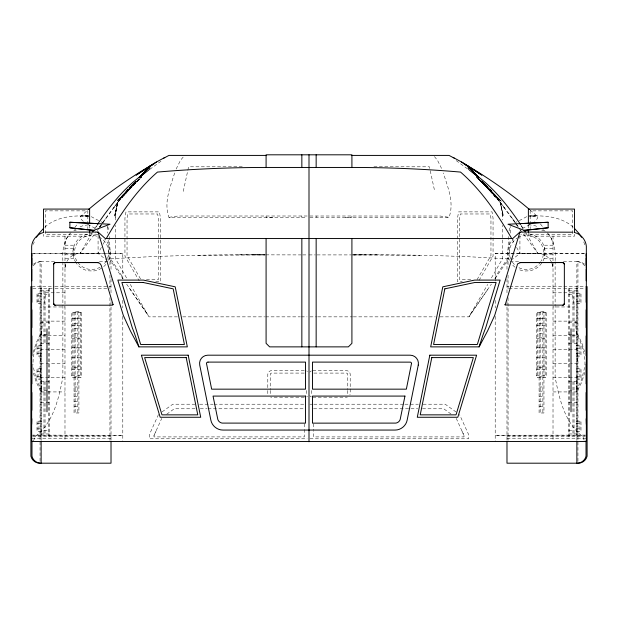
<?xml version="1.0" encoding="UTF-8"?>
<svg xmlns="http://www.w3.org/2000/svg" width="618" height="618" viewBox="0 0 618 618"><rect width="100%" height="100%" fill="white"/><g stroke="black" fill="none" stroke-linecap="round" stroke-linejoin="round"><path stroke-width="0.46" stroke-dasharray="3.09 2.32" d="M494.887 278.602L497.861 272.901L507.502 258.672L507.872 251.526M507.926 250.39L508.645 236.547M495.203 278.517L508.776 258.672L509.873 239.722M510.259 233.086L510.638 226.451M584.945 364.914C585.416 354.006 581.7 343.16 576.262 333.805M115.442 220L115.821 213.82M64.983 244.102L66.481 238.486L69.834 233.782M64.983 267.656L66.095 263.09M64.983 267.455L65.755 263.871M584.643 367.416L581.638 379.63L576.262 391.001M309.896 217.327L449.062 217.327C454.446 202.248 447.756 187.339 443.353 172.97M117.111 205.23L114.909 216.084L117.327 204.257L114.639 215.458L117.907 202.38L125.809 191.526M183.268 191.41L188.598 166.806L244.079 166.806M33.187 352.438L36.176 342.82L40.664 333.805M584.813 372.376L581.824 381.986L577.336 391.001M509.101 230.977L510.213 226.636M33.364 244.319L34.229 241.932M174.647 172.97C170.244 187.339 163.554 202.248 168.938 217.327L307.216 217.327M176.161 169.023L180.479 160.356L183.585 156.563M33.55 440.889L35.095 436.648C53.387 422.843 58.756 398.51 62.874 377.181L62.874 261.708M158.502 414.477L149.409 434.508L149.409 438.788L307.076 438.788M304.419 429.41L304.419 436.911L153.99 436.911L153.99 435.497L156.014 431.04M153.99 435.497L161.777 418.34M101.337 247.401L98.077 253.411L80.185 253.272C74.43 253.419 68.953 256.964 66.481 262.163M103.005 244.311L105.717 239.537M97.675 224.404L94.971 228.838M41.738 333.805C36.3 343.16 32.584 354.006 33.055 364.914M477.057 279.645L490.962 255.566L490.962 218.278L490.252 213.975L460.34 213.975L459.63 218.278L459.63 279.645L471.557 279.645M479.05 280.379L493.056 256.13L493.056 218.108L492.028 211.881L458.564 211.881L457.536 218.108L457.536 281.738L462.249 281.738M440.062 316.856L468.969 316.856L487.702 284.404M491.441 277.93L502.558 258.672L502.558 225.338M91.703 233.457L80.185 253.272L96.091 232.167M94.6 228.93L97.018 225.161M470.414 314.361L488.529 288.266M468.969 316.856L491.341 284.156M99.683 226.976L101.738 224.01M99.761 226.883L101.329 224.62M101.854 223.863L105.523 218.579M97.227 230.607L98.926 228.274M99.49 227.494L102.325 223.6M102.889 222.82L120.464 198.687L113.457 207.972M33.202 265.755L36.168 262.897L40.093 261.646M70.993 232.685C63.546 240.023 62.202 250.808 62.874 260.757M74.809 227.455L77.559 223.979M126.79 190.298L127.772 189.077M126.242 192.754L121.499 197.976L139.251 179.081M135.636 181.584L118.965 199.714L135.636 181.63M134.817 182.449L118.602 199.962L136.114 181.205M135.96 181.313L118.239 200.209L135.96 181.584M135.319 183.098L121.136 198.224L141.761 176.702L117.15 200.958L138.872 179.096M135.798 181.692L117.876 200.456L137.126 180.479M135.929 181.669L117.513 200.711L138.996 179.019M139.089 179.313L116.787 201.205L140.216 178.247M139.761 178.648L141.785 176.663M83.314 221.306A369.131 29.772 10.8 0 1 80.185 216.74L87.856 210.081M33.442 264.156L36.98 262.047L41.128 261.623L41.128 440.263M44.728 227.269C57.026 216.115 74.477 215.342 90.236 216.045M73.866 230.475L76.74 228.274M149.741 169.394L161.831 160.595M162.101 411.889L172.793 404.203L194.855 404.203M166.706 414.222L174.268 408.784L195.473 408.784M526.721 216.671L519.305 220.611M516.918 221.754L515.443 222.449M80.085 226.891L83.43 225.5L89.71 224.674M74.616 230.614L76.423 229.973M80.185 216.74L88.853 216.03L83.268 215.867L88.49 215.999M168.938 217.327L177.938 216.006L307.216 216.006M535.968 215.867L529.51 215.999M529.147 216.03L535.35 215.867L531.573 216.068L537.815 216.74A369.131 29.772 -10.8 0 1 534.686 221.306M529.433 215.999C544.674 215.358 561.422 216.532 573.272 227.269M198.077 255.273L265.13 254.91L252.445 254.825M551.519 262.163C549.047 256.964 543.57 253.419 537.815 253.272L519.923 253.411L512.716 259.073L473.481 256.98A485.601 100.07 -0.5 0 0 352.824 254.902L365.555 254.825M345.153 217.327L351.912 217.289L351.912 216.006M351.912 254.91L379.189 254.817M31.703 253.589L122.797 253.411L122.797 281.005M585.385 435.095L495.203 435.273L585.385 435.273M373.921 166.806L429.402 166.806L434.732 191.41M309.896 216.006L440.062 216.006L449.062 217.327M87.833 234.384L45.276 234.384L45.276 210.862L87.833 210.862L87.833 228.737M530.167 234.384L572.724 234.384L572.724 210.862L530.167 210.862L530.167 228.737M64.983 245.199L73.743 245.199L73.743 258.239L64.983 258.239M553.017 245.199L544.257 245.199L544.257 258.239L553.017 258.239M64.983 248.645L73.743 248.645M544.257 248.645L553.017 248.645M33.581 253.411L122.797 253.411M495.203 281.005L495.203 253.411L584.419 253.411M64.983 254.794L73.743 254.794M544.257 254.794L553.017 254.794M238.811 254.817L300.927 254.91M302.743 254.91L307.216 254.91M309 254.91L315.257 254.91M317.073 254.91L351.001 254.91M352.87 254.91L419.923 255.273M108.127 239.722L109.224 258.672L110.498 258.672L120.139 272.901L123.113 278.602M507.502 258.672L508.776 258.672M54.531 261.623L40.054 261.623L40.054 463.191M99.413 261.623L111.016 261.623L111.016 269.633M518.587 261.623L506.984 261.623L506.984 269.633M563.469 261.623L577.946 261.623L577.946 463.191M146.443 279.645L158.37 279.645L158.37 218.278L157.66 213.975L127.748 213.975L127.038 218.278L127.038 255.566L140.943 279.645M155.751 281.738L160.464 281.738L160.464 218.108L159.436 211.881L125.972 211.881L124.944 218.108L124.944 256.13L139.251 280.912M31.974 286.597L54.145 286.597M54.994 286.597L108.127 286.597M109.092 286.597L111.016 286.597M506.984 286.597L508.908 286.597M509.873 286.597L563.006 286.597M563.855 286.597L586.026 286.597M32.862 288.328L54.175 288.328M55.033 288.328L108.977 288.328M509.023 288.328L562.967 288.328M563.825 288.328L585.138 288.328M40.664 290.854L49.363 290.854M568.637 290.854L577.336 290.854M64.983 292.793L45.523 292.793L43.808 306.961L64.983 306.961M553.017 292.793L572.477 292.793L574.192 306.961L553.017 306.961M41.738 293.326L37.01 293.326L37.01 303.677L41.738 303.677M576.262 293.326L580.99 293.326L580.99 303.677L576.262 303.677M43.963 294.554L49.363 294.554M568.637 294.554L574.037 294.554M37.01 295.914L41.738 295.914M576.262 295.914L580.99 295.914M37.01 301.09L41.738 301.09M576.262 301.09L580.99 301.09M126.659 284.156L149.031 316.856L177.938 316.856M182.758 316.856L264.674 316.856M265.632 316.856L300.325 316.856M301.29 316.856L307.076 316.856M309.966 316.856L316.71 316.856M317.675 316.856L352.368 316.856M353.326 316.856L435.242 316.856M74.052 318.324L78.911 318.324M539.089 318.324L543.948 318.324M71.796 318.594L81.561 318.594M536.439 318.594L546.204 318.594M64.983 321.121L42.534 321.121L41.452 335.28L47.099 335.28M553.017 321.121L575.466 321.121L576.548 335.28L570.901 335.28M40.664 322.434L49.363 322.434M568.637 322.434L577.336 322.434M74.052 323.554L78.911 323.554M539.089 323.554L543.948 323.554M71.796 325.346L81.561 325.346M536.439 325.346L546.204 325.346M74.052 328.428L78.911 328.428M539.089 328.428L543.948 328.428M74.052 333.658L78.911 333.658M539.089 333.658L543.948 333.658M43.963 334.299L49.363 334.299M568.637 334.299L574.037 334.299M48.042 335.28L64.983 335.28M553.017 335.28L570.723 335.28M74.052 337.837L78.911 337.837M539.089 337.837L543.948 337.837M71.796 338.695L81.561 338.695M536.439 338.695L546.204 338.695M40.664 343.229L49.363 343.229M568.637 343.229L577.336 343.229M41.738 345.709L37.01 345.709L37.01 356.053L41.738 356.053M576.262 345.709L580.99 345.709L580.99 356.053L576.262 356.053M71.796 347.834L81.561 347.834M536.439 347.834L546.204 347.834M74.052 347.942L78.911 347.942M539.089 347.942L543.948 347.942M37.01 348.297L41.738 348.297M576.262 348.297L580.99 348.297M64.983 349.44L40.989 349.44L40.603 363.6L45.292 363.6M553.017 349.44L577.011 349.44L577.397 363.6L570.831 363.6M37.01 353.465L41.738 353.465M576.262 353.465L580.99 353.465M71.796 357.351L81.561 357.351M536.439 357.351L546.204 357.351M46.226 363.6L64.983 363.6M553.017 363.6L570.028 363.6M71.796 365.995L81.561 365.995M536.439 365.995L546.204 365.995M74.052 367.455L78.911 367.455M539.089 367.455L543.948 367.455M41.707 368.753L36.98 368.753L36.98 379.104L41.707 379.104M576.293 368.753L581.02 368.753L581.02 379.104L576.293 379.104M71.796 369.502L81.561 369.502M536.439 369.502L546.204 369.502M304.249 370.661L271.588 370.661A3.793 3.793 0 0 0 267.795 374.454L267.795 389.603M312.793 370.661L346.412 370.661A3.793 3.793 0 0 1 350.205 374.454L350.205 393.388A3.793 3.793 0 0 1 349.912 394.84M36.98 371.341L41.707 371.341M576.293 371.341L581.02 371.341M304.172 373.079L271.41 373.094A1.375 1.375 0 0 0 270.228 374.276L270.213 389.556M313.828 373.079L346.59 373.094A1.375 1.375 0 0 1 347.772 374.276L347.787 389.556M71.796 375.497L81.561 375.497M536.439 375.497L546.204 375.497M36.98 376.516L41.707 376.516M576.293 376.516L581.02 376.516M74.052 376.872L78.911 376.872M539.089 376.872L543.948 376.872M64.983 377.76L41.012 377.76L41.476 391.928L47.115 391.928M553.017 377.76L576.988 377.76L576.524 391.928L570.885 391.928M40.664 381.576L49.363 381.576M568.637 381.576L577.336 381.576M74.052 386.968L78.911 386.968M539.089 386.968L543.948 386.968M43.963 390.514L49.363 390.514M568.637 390.514L574.037 390.514M74.052 391.155L78.911 391.155M539.089 391.155L543.948 391.155M47.903 391.928L64.983 391.928M553.017 391.928L570.097 391.928M74.052 396.385L78.911 396.385M539.089 396.385L543.948 396.385M304.249 397.181L271.588 397.181A3.793 3.793 0 0 1 270.607 397.05M312.793 397.181L346.412 397.181A3.793 3.793 0 0 0 347.393 397.05M74.052 401.26L78.911 401.26M539.089 401.26L543.948 401.26M40.664 402.372L49.363 402.372M568.637 402.372L577.336 402.372M199.645 404.203L213.079 404.203M214.037 404.203L304.203 404.203M309.958 404.203L312.839 404.203M313.797 404.203L403.963 404.203M404.921 404.203L418.355 404.203M423.145 404.203L445.207 404.203L455.899 411.889M74.052 406.482L78.911 406.482M539.089 406.482L543.948 406.482M200.294 408.784L207.045 408.784M208.011 408.784L304.419 408.784M313.581 408.784L417.706 408.784M422.527 408.784L443.732 408.784L451.295 414.222M41.738 421.136L37.01 421.136L37.01 431.488L41.738 431.488M576.262 421.136L580.99 421.136L580.99 431.488L576.262 431.488M37.01 423.724L41.738 423.724M576.262 423.724L580.99 423.724M37.01 428.9L41.738 428.9M576.262 428.9L580.99 428.9M43.963 430.259L49.363 430.259M568.637 430.259L574.037 430.259M40.664 433.96L49.363 433.96M568.637 433.96L577.336 433.96M32.615 435.273L122.797 435.273L32.615 435.095M32.677 436.486L111.016 436.486M506.984 436.486L585.323 436.486M31.974 438.216L111.016 438.216M506.984 438.216L586.026 438.216M309.958 438.788L468.591 438.788L468.591 434.508L459.498 414.477M495.203 253.411L584.381 253.589M272.847 217.327L266.088 217.289L266.088 216.006M88.853 216.03L82.032 215.867M528.29 224.674L534.57 225.5L537.915 226.891M577.907 261.646L581.832 262.897L584.798 265.755M541.577 229.973L543.384 230.614M102.557 222.449L101.082 221.754M98.695 220.611L91.279 216.671M456.169 160.595L467.548 168.876M542.697 229.378L546.289 232.129M530.144 210.081L537.815 216.74M584.558 264.156L581.02 262.047L576.872 261.623L576.872 440.263M477.784 178.247L501.213 201.205L478.911 179.313M476.215 176.663L478.239 178.648M479.128 179.096L500.85 200.958L476.285 176.756L496.864 198.224L478.749 179.081M479.004 179.019L500.487 200.711L482.071 181.669M480.874 180.479L500.124 200.456L482.202 181.692M482.04 181.584L499.761 200.209L482.04 181.313M434.415 156.563L437.521 160.356L441.839 169.023M481.885 181.205L499.398 199.962L483.183 182.449M482.681 183.098L496.501 197.976L491.758 192.754M482.364 181.63L499.035 199.714L482.364 181.584M548.166 233.782L551.519 238.486L553.017 244.102M483.145 182.503L498.672 199.467M490.228 189.077L500.093 202.38L503.361 215.458L500.673 204.257L503.091 216.084M540.441 223.979L543.191 227.455M547.007 232.685C554.454 240.023 555.798 250.808 555.126 260.757M504.543 207.972L497.536 198.687L515.111 222.82M515.675 223.6L518.51 227.494M519.074 228.274L520.773 230.607M129.471 288.266L147.586 314.361M512.476 218.579L518.239 226.883M520.341 229.904L537.815 253.272L526.297 233.457M109.224 258.672L122.797 278.517M520.982 225.161L523.4 228.93M523.029 228.838L519.869 223.6M126.559 277.93L115.442 258.672L115.442 225.338M130.298 284.404L149.031 316.856M577.336 333.805L581.824 342.82L584.813 352.438M41.738 391.001L36.362 379.63L33.357 367.416M40.664 391.001L36.176 381.986L33.187 372.376M512.283 239.537L514.995 244.311M516.663 247.401L519.923 253.411L519.923 235.574M461.986 431.04L464.002 435.497L464.01 436.911L313.581 436.911L313.581 431.04M456.223 418.34L464.01 435.497M584.134 440.186L582.905 436.648C564.613 422.843 559.244 398.51 555.126 377.181L555.126 261.708M551.905 263.09L553.017 267.455M583.771 241.932L584.929 245.114M552.245 263.932L553.017 267.656M107.787 226.636L108.899 230.977M502.179 213.82L502.558 220M107.362 226.451L107.741 233.086M109.355 236.547L110.074 250.39M110.128 251.526L110.498 258.672M579.916 293.326L579.916 303.677M579.916 345.709L579.916 356.053M579.947 368.753L579.947 379.104M579.916 421.136L579.916 431.488M577.336 288.328L577.336 436.486M576.262 288.328L576.262 436.486M574.501 234.299L574.501 236.169L528.382 236.169L528.382 233.365M574.037 290.854L574.037 343.229M574.037 381.576L574.037 433.96M572.956 290.854L572.956 343.229M572.956 381.576L572.956 433.96M569.711 288.328L569.711 436.486M568.637 288.328L568.637 436.486M553.017 236.076L553.017 441.491M545.13 312.291L545.13 377.382M542.867 311.82L542.867 412.986M540.163 311.82L540.163 412.986M537.513 312.291L537.513 377.382M528.382 224.96L528.382 228.691M508.058 261.623L508.058 266.883M508.058 275.126L508.058 291.14M508.058 297.675L508.058 440.263M506.984 278.888L506.984 293.04M506.984 301.576L506.984 440.263M495.203 300.387L495.203 307.911M495.203 316.354L495.203 441.491M347.787 390.491L347.772 393.566A1.375 1.375 0 0 1 346.59 394.748M316.153 216.006L316.153 217.327M313.581 423.786L313.581 430.344M311.41 390.491L311.433 393.566A1.375 1.375 0 0 0 312.615 394.748M306.59 390.491L306.567 393.566A1.375 1.375 0 0 1 305.385 394.748M304.419 423.786L304.419 429.17M301.847 216.006L301.847 217.327M270.213 390.491L270.228 393.566A1.375 1.375 0 0 0 271.41 394.748M267.795 390.545L267.795 393.388A3.793 3.793 0 0 0 268.088 394.84M122.797 300.387L122.797 307.911M122.797 316.354L122.797 441.491M111.016 278.888L111.016 293.04M111.016 301.576L111.016 440.263M109.942 261.623L109.942 266.883M109.942 275.126L109.942 291.14M109.942 297.675L109.942 440.263M98.077 235.574L98.077 253.411L105.284 259.073L144.519 256.98A485.601 100.07 0.5 0 1 266.088 254.91M89.618 224.96L89.618 228.691M89.618 233.365L89.618 236.169L43.499 236.169L43.499 234.299M80.487 312.291L80.487 377.382M77.837 311.82L77.837 412.986M75.133 311.82L75.133 412.986M72.87 312.291L72.87 377.382M64.983 236.076L64.983 441.491M49.363 288.328L49.363 436.486M48.289 288.328L48.289 436.486M45.044 290.854L45.044 343.229M45.044 381.576L45.044 433.96M43.963 290.854L43.963 343.229M43.963 381.576L43.963 433.96M41.738 288.328L41.738 436.486M40.664 288.328L40.664 436.486M40.626 368.753L40.626 379.104M38.084 293.326L38.084 303.677M38.084 345.709L38.084 356.053M38.084 421.136L38.084 431.488M38.053 368.753L38.053 379.104M542.998 261.028A18.664 18.664 0 0 0 528.05 233.82L523.183 234.037A18.664 18.664 0 0 0 520.812 234.616M541.731 263.113A18.664 18.664 0 0 1 529.68 270.8L524.813 271.016A18.664 18.664 0 0 1 517.822 268.977M515.08 267.231A18.664 18.664 0 0 1 512.144 264.419M509.518 260.309A18.664 18.664 0 0 1 508.05 255.667L507.841 250.8L508.892 246.041A18.664 18.664 0 0 1 513.234 239.22M517.892 237.652A17.057 17.057 0 0 1 541.213 260.935M540.75 261.692A17.057 17.057 0 0 1 517.915 267.192M514.385 264.489A17.057 17.057 0 0 1 512.137 261.715M510.514 258.54A17.057 17.057 0 0 1 517.135 238.115M500.093 202.38A16.701 1.36 84.7 0 1 502.558 217.327M309.78 372.144A3.793 3.793 0 0 1 311.341 370.954M311.341 396.895A3.793 3.793 0 0 1 309.78 395.698M478.656 179.081A295.605 293.774 0 0 1 515.196 222.449M516.795 224.797A295.605 293.774 0 0 1 518.371 227.154M529.827 224.581A369.131 29.772 -10.8 0 1 522.758 228.227M306.659 370.954A3.793 3.793 0 0 1 307.517 371.449M115.442 217.327A16.701 1.36 -84.7 0 1 117.907 202.38M76.787 260.935A17.057 17.057 0 0 1 90.236 235.412A17.057 17.057 0 0 1 107.486 258.54M106.335 260.958A17.057 17.057 0 0 1 103.615 264.489M100.085 267.192A17.057 17.057 0 0 1 78.301 263.144M108.482 260.309A18.664 18.664 0 0 0 109.95 255.667L110.158 250.8L109.108 246.041A18.664 18.664 0 0 0 104.766 239.22M105.856 264.419A18.664 18.664 0 0 1 102.264 267.71M101.591 268.158A18.664 18.664 0 0 1 93.187 271.016L88.32 270.8A18.664 18.664 0 0 1 76.269 263.113M75.821 262.441A18.664 18.664 0 0 1 89.95 233.82L94.817 234.037A18.664 18.664 0 0 1 98.718 235.18M99.629 227.154A295.605 293.774 0 0 1 101.205 224.797M102.804 222.449A295.605 293.774 0 0 1 139.344 179.081M307.517 396.401A3.793 3.793 0 0 1 306.659 396.895M95.242 228.227A369.131 29.772 10.8 0 1 88.173 224.581M134.855 182.503L119.328 199.467L134.855 182.511M78.911 311.82L74.052 311.82L74.052 412.986L78.911 412.986L78.911 311.82M543.948 311.82L539.089 311.82L539.089 412.986L543.948 412.986L543.948 311.82M81.561 312.291L71.796 312.291L71.796 377.382L81.561 377.382L81.561 312.291M546.204 312.291L536.439 312.291L536.439 377.382L546.204 377.382L546.204 312.291"/><path stroke-width="0.93" d="M31.703 268.011L31.703 253.589L31.827 256.238M586.173 355.651L586.173 335.922M586.173 383.863L586.173 364.126M586.173 302.302L586.188 287.262M586.173 327.617L586.173 309.78M586.173 410.329L586.173 392.484M586.173 280.796L586.165 268.938M586.173 265.161L586.173 257.899M31.827 335.922L31.827 355.651M31.827 364.126L31.827 383.863M31.827 309.78L31.827 327.617M31.827 392.484L31.827 410.329M31.812 287.262L31.827 302.302M31.657 424.334L31.819 418.757M31.835 268.938L31.827 280.796M586.173 256.238L586.297 253.589L586.297 268.011M31.827 257.899L31.827 265.161M53.673 264.125L53.65 303.299L54.554 304.96A1.661 1.46 0 0 0 55.218 305.184L112.244 305.207L113.048 304.566L101.213 265.331L99.815 263.307L97.474 262.557L55.55 262.557L54.361 262.936L53.673 264.125A2.194 1.931 0 0 1 54.029 263.268M562.782 305.184A1.661 1.46 0 0 0 563.446 304.96L564.35 303.299L564.35 264.465L563.817 263.09L562.45 262.557L520.526 262.557L517.598 263.855L505.145 305.022L563.013 305.137A3.523 2.495 56 0 0 563.971 304.496M479.954 344.156L479.591 345.331L482.419 336.625A56.817 8.629 -76.4 0 1 485.717 327.749L500.14 280.085L474.624 280.085L442.797 286.822L430.669 346.876L479.12 346.876L487.648 330.8L494.686 315.412L519.923 232.044L572.917 232.198M479.12 346.876L479.661 345.091M69.873 222.264L109.996 224.234L93.666 230.406L69.873 227.787L69.873 222.264L98.54 223.67M106.62 237.953C120.58 213.959 136.323 190.39 157.451 172.082A464.087 166.397 0 0 1 266.088 167.455L351.912 167.455A464.087 166.397 0 0 1 460.549 172.082C481.677 190.39 497.42 213.959 511.38 237.953M92.708 231.889L93.712 230.321M36.423 237.32L38.787 233.712L43.461 228.506M97.505 224.404C109 207.277 121.931 190.753 138.254 177.945A337.83 14.121 -29.6 0 0 147.439 171.039A104.349 8.088 -21.4 0 0 149.741 168.166L149.741 166.242L139.483 177.397M139.382 177.551L149.741 166.242L139.483 177.459M139.359 177.729L149.741 166.613L139.235 177.814M88.559 209.487C109.038 192.02 131.364 176.841 154.57 163.245L136.145 175.103L156.439 162.009L164.751 157.497M150.815 165.887L156.439 162.009M163.832 158.115L168.938 155.419L266.088 155.419M43.214 232.584C37.01 234.199 32.19 239.9 31.657 246.288L31.657 441.491L586.343 441.491L586.343 246.288C585.81 239.9 580.99 234.199 574.786 232.584M506.984 441.206L506.984 463.191L577.946 463.191C581.762 462.843 585.176 459.954 586.026 456.2L586.026 440.843M523.994 230.383L548.127 227.787L548.127 222.264L519.46 223.67M548.127 227.787L524.334 230.406L508.004 224.234L548.127 222.264M45.083 232.198L98.077 232.044L105.284 238.548L512.716 238.548L519.923 232.044L519.923 232.584M577.946 463.191C582.148 463.384 586.181 460.31 587.1 456.2L587.1 286.597M351.912 155.419L449.062 155.419L454.168 158.115M519.993 262.588L562.45 262.557M138.88 346.876L187.331 346.876L175.203 286.822L143.376 280.085L117.86 280.085L132.283 327.749A56.817 8.629 76.4 0 1 135.581 336.625L138.88 346.876L130.352 330.8L123.314 315.412L98.077 232.044L98.077 232.584M30.9 286.597L30.9 456.2C31.819 460.31 35.852 463.384 40.054 463.191L111.016 463.191L111.016 441.206M55.55 262.557L98.007 262.588M69.873 227.787L94.006 230.383M40.093 463.168C36.253 462.89 32.831 459.954 31.974 456.2L31.974 440.843M55.218 305.184L54.987 305.137A3.523 2.495 -56 0 1 54.029 304.496M529.441 209.487C508.962 192.02 486.636 176.841 463.43 163.245L481.855 175.103L461.561 162.009L453.249 157.497M461.561 162.009L467.185 165.887M574.539 228.506L579.213 233.712L581.577 237.32M478.765 177.814L468.259 166.613L478.641 177.729M478.517 177.459L468.259 166.242L468.259 168.166A104.349 8.088 21.4 0 0 470.561 171.039A337.83 14.121 29.6 0 0 479.746 177.945C496.069 190.753 509 207.277 520.495 224.404M468.259 166.242L478.517 177.397M524.288 230.321L525.292 231.889M138.339 345.091L138.648 346.103M586.181 418.757L586.343 424.334M576.872 441.206L576.872 463.191M574.501 232.43L574.501 209.077L528.382 209.077L528.382 223.09M571.017 328.706L571.017 411.804M528.382 229.626L528.382 232.43M351.912 167.455L351.912 154.809L266.088 154.809L266.088 167.455M351.912 238.548L351.912 343.33L348.359 346.876L269.641 346.876L266.088 343.33L266.088 238.548M316.153 154.809L316.153 167.455M316.153 238.548L316.153 346.876M309 154.809L309 238.069M309 238.548L309 441.785M301.847 154.809L301.847 167.455M301.847 238.548L301.847 346.876M89.618 223.09L89.618 209.077L43.499 209.077L43.499 232.43M89.618 229.626L89.618 232.43M46.983 328.706L46.983 411.804M41.128 441.206L41.128 463.191M504.983 304.767A1.19 0.842 9.5 0 1 504.96 304.465M562.782 262.58A1.661 1.46 0 0 1 563.446 262.804M563.971 263.268A2.194 1.931 0 0 1 564.327 264.125M564.327 303.639A2.194 1.931 0 0 1 563.971 304.496M113.04 304.465A1.19 0.842 -9.5 0 1 113.017 304.767M54.029 304.496A2.194 1.931 0 0 1 53.673 303.639M54.554 262.804A1.661 1.46 0 0 1 55.218 262.58M411.495 363.515L406.35 389.162L312.476 389.162L312.476 362.102L410.367 362.14A1.329 1.329 0 0 1 411.495 363.515M404.952 396.084L400.194 419.39A5.5 5.4 0 0 1 397.977 422.272L397.436 422.573A5.307 5.16 0 0 1 395.659 423.098L312.476 423.145L312.476 396.084L404.952 396.084M418.27 365.084L407.146 420.163C406.096 425.779 400.758 430.143 395.041 430.058L222.959 430.058C217.242 430.143 211.904 425.779 210.854 420.163L199.73 365.084A8.266 8.266 0 0 1 207.826 355.188L410.174 355.188A8.266 8.266 0 0 1 418.27 365.084M429.827 355.188L417.281 417.266L457.814 417.266L476.602 355.188L429.827 355.188M444.829 288.838L433.589 344.481L477.343 344.481L496.115 282.48L474.879 282.48L444.829 288.838M431.797 357.598L420.225 414.856L456.022 414.856L473.357 357.598L431.797 357.598M208.081 362.102L207.633 362.14A1.329 1.329 0 0 0 206.505 363.515L211.65 389.162L305.524 389.162L305.524 362.102L208.081 362.102M143.121 282.48L121.885 282.48L140.657 344.481L184.411 344.481L173.171 288.838L143.121 282.48M188.173 355.188L141.398 355.188L160.186 417.266L200.719 417.266L188.173 355.188M186.203 357.598L144.643 357.598L161.978 414.856L197.775 414.856L186.203 357.598M305.524 396.084L213.048 396.084L217.806 419.39A5.5 5.4 0 0 0 220.023 422.272L220.564 422.573A5.307 5.16 0 0 0 222.341 423.098L305.524 423.145L305.524 396.084"/></g></svg>
